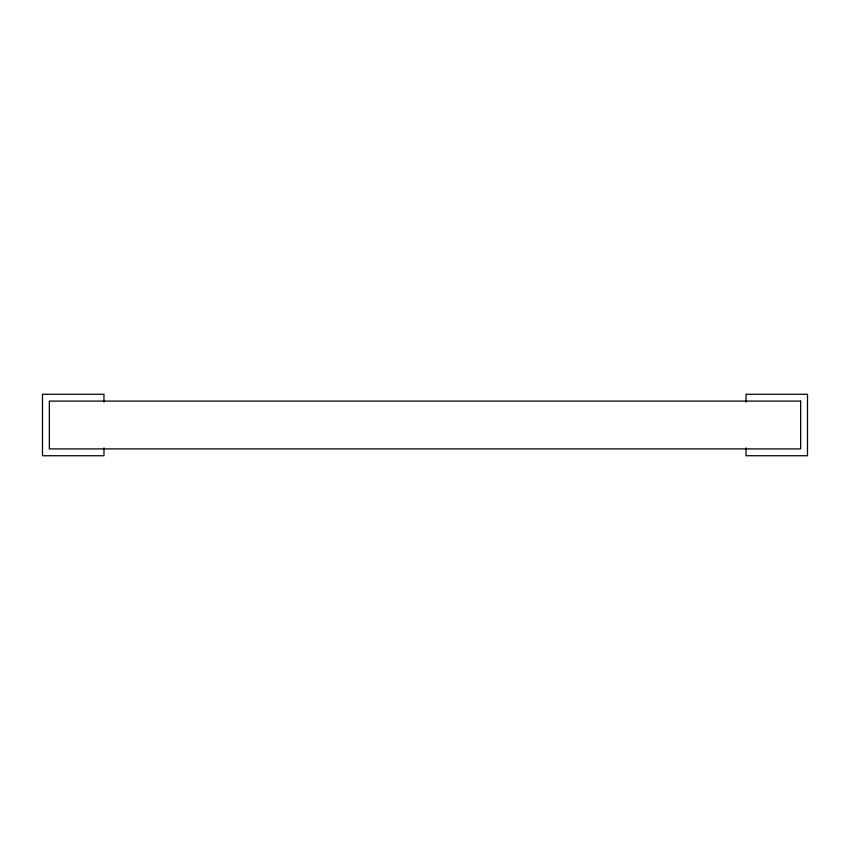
<?xml version="1.0" encoding="UTF-8"?>
<svg xmlns="http://www.w3.org/2000/svg" width="850" height="850" viewBox="0 0 850 850"><rect width="100%" height="100%" fill="white"/><g stroke="black" fill="none" stroke-linecap="round" stroke-linejoin="round"><path stroke-width="1.27" d="M746.024 402.114L746.024 394.262L807.5 394.262L807.5 455.738L746.024 455.738L746.024 447.886M103.976 402.114L103.976 394.262L42.5 394.262L42.5 455.738L103.976 455.738L103.976 447.886M800.668 401.094L49.332 401.094L49.332 448.906L800.668 448.906L800.668 401.094"/></g></svg>
